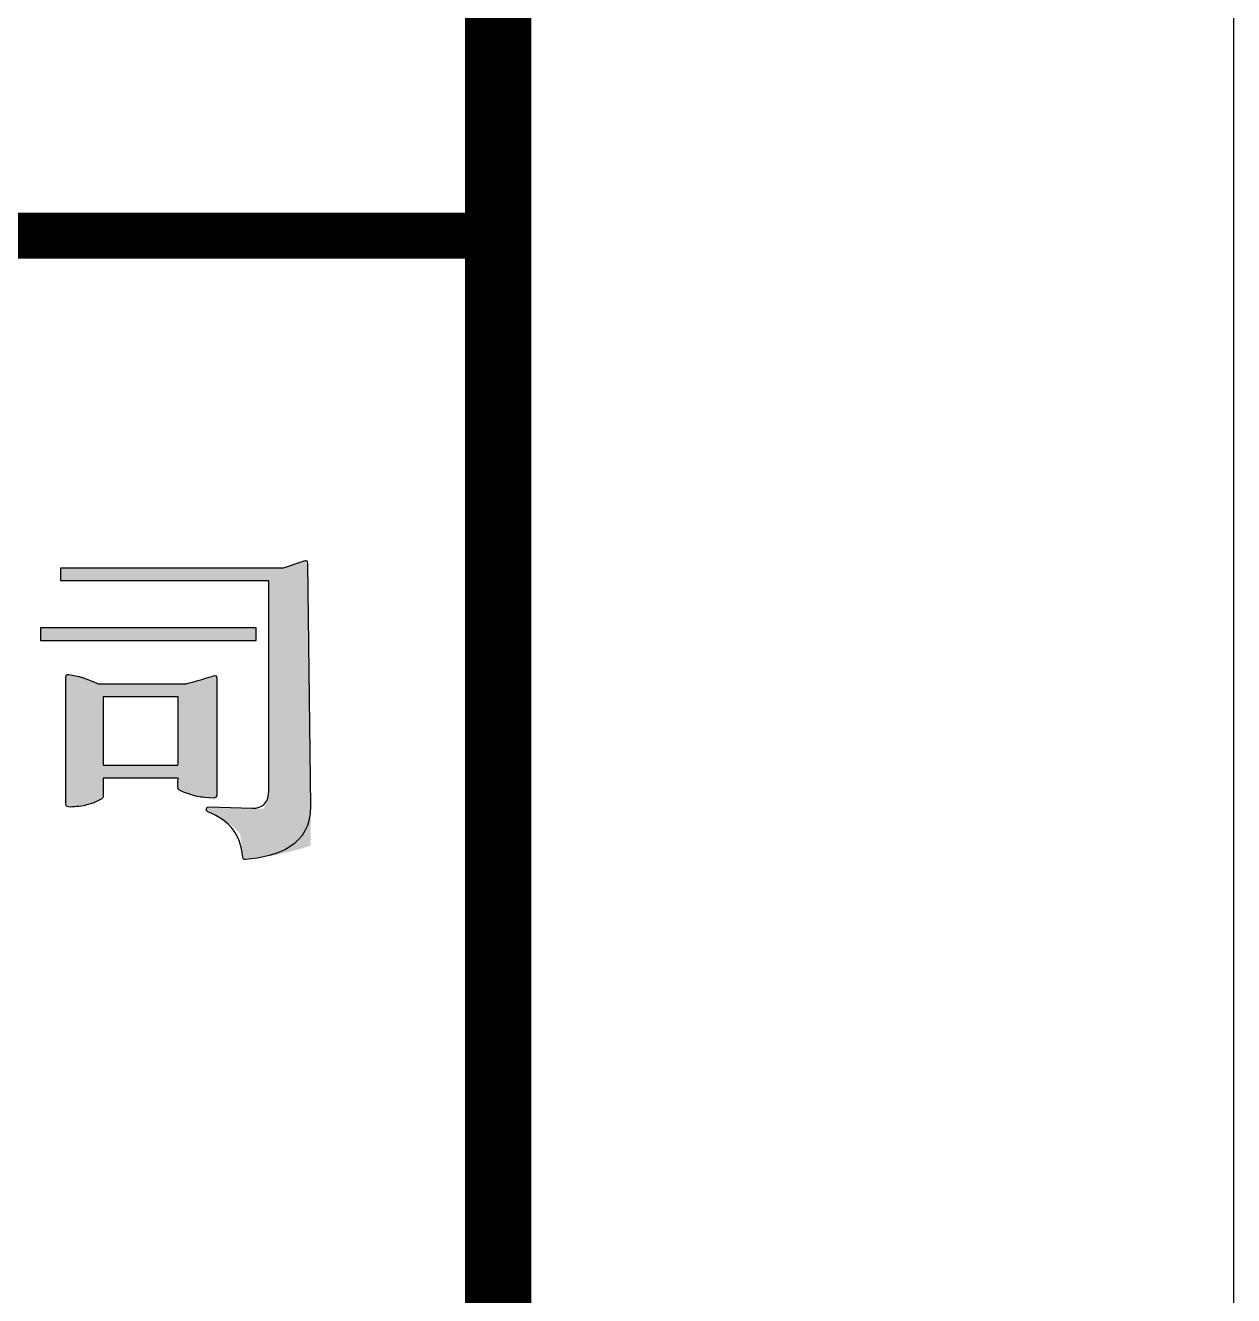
# Model space of a CAD drawing. Extents: x -18502 to 259858, y -468734 to 127958.
# Drawn here: x 105184 to 107648, y -292270 to -289680 of the extents above; entities that cross this region are included whole.
import ezdxf

# ---------------------------------------------------------------- set-up
doc = ezdxf.new("R2010")
doc.units = 0
doc.header["$LTSCALE"] = 1000
for name, color, linetype in [('参照-TK_A1$0$TK', 161, 'CONTINUOUS'), ('参照-TK_A1$0$图层 1', 7, 'CONTINUOUS'), ('参照-弱电底图$0$0图框', 161, 'CONTINUOUS')]:
    doc.layers.add(name, color=color, linetype=linetype)

# ---------------------------------------------------------------- blocks, each defined once
blk = doc.blocks.new('参照-TK_A1$0$block 6')
at = {"layer": '参照-TK_A1$0$图层 1'}
h = blk.add_hatch(color=7, dxfattribs=at)
h.dxf.hatch_style = 2
edge = h.paths.add_edge_path()
edge.add_spline(control_points=[(51.3012, -12.209), (51.3012, -12.209), (51.3012, -12.209), (51.3083, -12.2713), (51.3083, -12.2768), (51.311, -12.2786), (51.3154, -12.2777), (51.4031, -12.2704), (51.4917, -12.2402), (51.4917, -12.1332), (51.4917, -12.1332), (51.4836, -11.4752), (51.4836, -11.4752), (51.4836, -11.4706), (51.4791, -11.466), (51.4747, -11.4687), (51.4747, -11.4687), (51.4179, -11.4884), (51.4179, -11.4884), (51.4179, -11.4884), (50.8154, -11.4884), (50.8154, -11.4884), (50.8154, -11.4884), (50.8154, -11.5235), (50.8154, -11.5235), (50.8154, -11.5235), (51.3789, -11.5235), (51.3789, -11.5235), (51.3789, -11.5235), (51.3789, -11.5236), (51.3789, -11.5236), (51.3789, -11.5236), (51.3789, -12.0912), (51.3789, -12.0912), (51.3789, -12.1205), (51.3628, -12.1414), (51.3333, -12.1386), (51.3333, -12.1386), (51.2162, -12.1351), (51.2162, -12.1351), (51.209, -12.1342), (51.2063, -12.146), (51.2134, -12.1489), (51.2742, -12.1735), (51.3012, -12.209)], knot_values=[0, 0, 0, 0, 0.5001, 0.5001, 1, 1, 1, 2, 2, 2, 3, 3, 3, 4, 4, 4, 5, 5, 5, 6, 6, 6, 7, 7, 7, 8, 8, 8, 9, 9, 9, 10, 10, 10, 11, 11, 11, 12, 12, 12, 13, 13, 13, 14, 14, 14, 14], degree=3, periodic=0)
h = blk.add_hatch(color=7, dxfattribs=at)
h.dxf.hatch_style = 2
h.paths.add_polyline_path([(51.3445, -11.6501), (50.7601, -11.6501), (50.7601, -11.6852), (51.3445, -11.6852)])
h = blk.add_hatch(color=7, dxfattribs=at)
h.dxf.hatch_style = 2
edge = h.paths.add_edge_path()
edge.add_spline(control_points=[(51.1333, -12.0572), (51.1333, -12.0572), (51.1333, -12.0572), (51.1333, -12.0572), (51.1328, -12.0695), (51.129, -12.0859), (51.1366, -12.0904), (51.1643, -12.104), (51.1956, -12.1113), (51.2305, -12.1113), (51.2349, -12.1104), (51.2376, -12.1077), (51.2376, -12.104), (51.2376, -12.104), (51.2376, -11.7877), (51.2376, -11.7877), (51.2376, -11.7814), (51.2332, -11.7778), (51.2287, -11.7805), (51.2202, -11.7838), (51.1781, -11.7959), (51.1541, -11.8023), (51.1541, -11.8023), (50.9165, -11.8023), (50.9165, -11.8023), (50.903, -11.7957), (50.8753, -11.7822), (50.8369, -11.7768), (50.8315, -11.7759), (50.8288, -11.7778), (50.8288, -11.7841), (50.8288, -11.7841), (50.8288, -12.1278), (50.8288, -12.1278), (50.8288, -12.1406), (50.8512, -12.1342), (50.8629, -12.1342), (50.8869, -12.1314), (50.9076, -12.1242), (50.9263, -12.1131), (50.9291, -12.1113), (50.93, -12.1095), (50.93, -12.1067), (50.93, -12.1067), (50.93, -12.0572), (50.93, -12.0572), (50.93, -12.0572), (51.1333, -12.0572)], knot_values=[0, 0, 0, 0, 0.5001, 0.5001, 1, 1, 1, 2, 2, 2, 3, 3, 3, 4, 4, 4, 5, 5, 5, 6, 6, 6, 7, 7, 7, 8, 8, 8, 9, 9, 9, 10, 10, 10, 11, 11, 11, 12, 12, 12, 13, 13, 13, 14, 14, 14, 15, 15, 15, 15], degree=3, periodic=0)
edge = h.paths.add_edge_path()
edge.add_spline(control_points=[(50.93, -11.8373), (50.93, -11.8373), (50.93, -11.8373), (50.93, -11.8373), (50.93, -11.8373), (51.133, -11.8373), (51.133, -11.8373), (51.133, -11.8373), (51.133, -12.0191), (51.133, -12.0191), (51.133, -12.0203), (51.1323, -12.021), (51.1319, -12.022), (51.1319, -12.022), (50.9309, -12.022), (50.9309, -12.022), (50.9305, -12.021), (50.93, -12.0203), (50.93, -12.0191), (50.93, -12.0191), (50.93, -11.8373)], knot_values=[0, 0, 0, 0, 0.5001, 0.5001, 1, 1, 1, 2, 2, 2, 3, 3, 3, 4, 4, 4, 5, 5, 5, 6, 6, 6, 6], degree=3, periodic=0)
at = {"layer": '参照-TK_A1$0$图层 1', "color": 7}
blk.add_lwpolyline([(51.3445, -11.6501), (50.7601, -11.6501), (50.7601, -11.6852), (51.3445, -11.6852), (51.3445, -11.6501)], dxfattribs=at)
for points, knots in [([(51.4836, -11.4752), (51.4836, -11.4706), (51.4791, -11.466), (51.4747, -11.4687), (51.4747, -11.4687), (51.4179, -11.4884), (51.4179, -11.4884), (51.4179, -11.4884), (50.8154, -11.4884), (50.8154, -11.4884), (50.8154, -11.4884), (50.8154, -11.5235), (50.8154, -11.5235), (50.8154, -11.5235), (51.3789, -11.5235), (51.3789, -11.5235), (51.3789, -11.5235), (51.3789, -11.5236), (51.3789, -11.5236), (51.3789, -11.5236), (51.3789, -12.0912), (51.3789, -12.0912), (51.3789, -12.1205), (51.3628, -12.1414), (51.3333, -12.1386), (51.3333, -12.1386), (51.2162, -12.1351), (51.2162, -12.1351), (51.209, -12.1342), (51.2063, -12.146), (51.2134, -12.1489), (51.2742, -12.1735), (51.3012, -12.209), (51.3083, -12.2713), (51.3083, -12.2768), (51.311, -12.2786), (51.3154, -12.2777), (51.4031, -12.2704), (51.4917, -12.2402), (51.4917, -12.1332), (51.4917, -12.1332), (51.4836, -11.4752), (51.4836, -11.4752)], [0, 0, 0, 0, 1, 1, 1, 2, 2, 2, 3, 3, 3, 4, 4, 4, 5, 5, 5, 6, 6, 6, 7, 7, 7, 8, 8, 8, 9, 9, 9, 10, 10, 10, 11, 11, 11, 12, 12, 12, 13, 13, 13, 14, 14, 14, 14]), ([(51.2376, -12.104), (51.2376, -12.104), (51.2376, -11.7877), (51.2376, -11.7877), (51.2376, -11.7814), (51.2332, -11.7778), (51.2287, -11.7805), (51.2202, -11.7838), (51.1781, -11.7959), (51.1541, -11.8023), (51.1541, -11.8023), (50.9165, -11.8023), (50.9165, -11.8023), (50.903, -11.7957), (50.8753, -11.7822), (50.8369, -11.7768), (50.8315, -11.7759), (50.8288, -11.7778), (50.8288, -11.7841), (50.8288, -11.7841), (50.8288, -12.1278), (50.8288, -12.1278), (50.8288, -12.1406), (50.8512, -12.1342), (50.8629, -12.1342), (50.8869, -12.1314), (50.9076, -12.1242), (50.9263, -12.1131), (50.9291, -12.1113), (50.93, -12.1095), (50.93, -12.1067), (50.93, -12.1067), (50.93, -12.0572), (50.93, -12.0572), (50.93, -12.0572), (51.1333, -12.0572), (51.1333, -12.0572), (51.1328, -12.0695), (51.129, -12.0859), (51.1366, -12.0904), (51.1643, -12.104), (51.1956, -12.1113), (51.2305, -12.1113), (51.2349, -12.1104), (51.2376, -12.1077), (51.2376, -12.104)], [0, 0, 0, 0, 1, 1, 1, 2, 2, 2, 3, 3, 3, 4, 4, 4, 5, 5, 5, 6, 6, 6, 7, 7, 7, 8, 8, 8, 9, 9, 9, 10, 10, 10, 11, 11, 11, 12, 12, 12, 13, 13, 13, 14, 14, 14, 15, 15, 15, 15]), ([(51.1319, -12.022), (51.1319, -12.022), (50.9309, -12.022), (50.9309, -12.022), (50.9305, -12.021), (50.93, -12.0203), (50.93, -12.0191), (50.93, -12.0191), (50.93, -11.8373), (50.93, -11.8373), (50.93, -11.8373), (51.133, -11.8373), (51.133, -11.8373), (51.133, -11.8373), (51.133, -12.0191), (51.133, -12.0191), (51.133, -12.0203), (51.1323, -12.021), (51.1319, -12.022)], [0, 0, 0, 0, 1, 1, 1, 2, 2, 2, 3, 3, 3, 4, 4, 4, 5, 5, 5, 6, 6, 6, 6])]:
    blk.add_open_spline(points, degree=3, knots=knots, dxfattribs=at)

msp = doc.modelspace()

# ---------------------------------------------------------------- linework, layer by layer
at = {"layer": '参照-TK_A1$0$TK'}
msp.add_line((107647.7, -234218.6), (107647.7, -323318.6), dxfattribs=at)
at = {"layer": '参照-TK_A1$0$TK', "const_width": 135}
msp.add_lwpolyline([(106147.7, -235718.6), (106147.7, -321818.6), (-14752.3, -321818.6), (-14752.3, -235718.6)], close=True, dxfattribs=at)
at = {"layer": '参照-TK_A1$0$TK', "const_width": 75}
for points in [[(94147.7, -290099.3), (106147.7, -290099.3)], [(94147.7, -290118), (106147.7, -290118)]]:
    msp.add_lwpolyline(points, dxfattribs=at)
at = {"layer": '参照-弱电底图$0$0图框'}
msp.add_lwpolyline([(-18502.3, -234218.5), (107647.7, -234218.5), (107647.7, -323318.5), (-18502.3, -323318.5)], close=True, dxfattribs=at)

# ---------------------------------------------------------------- block references
at = {"layer": '参照-TK_A1$0$TK', "color": 0, "xscale": 753.0304320000001, "yscale": 753.0304320000001, "zscale": 753.0304320000001}
msp.add_blockref('参照-TK_A1$0$block 6', (66990.4, -282135.2), dxfattribs=at)

doc.saveas('drawing.dxf')
